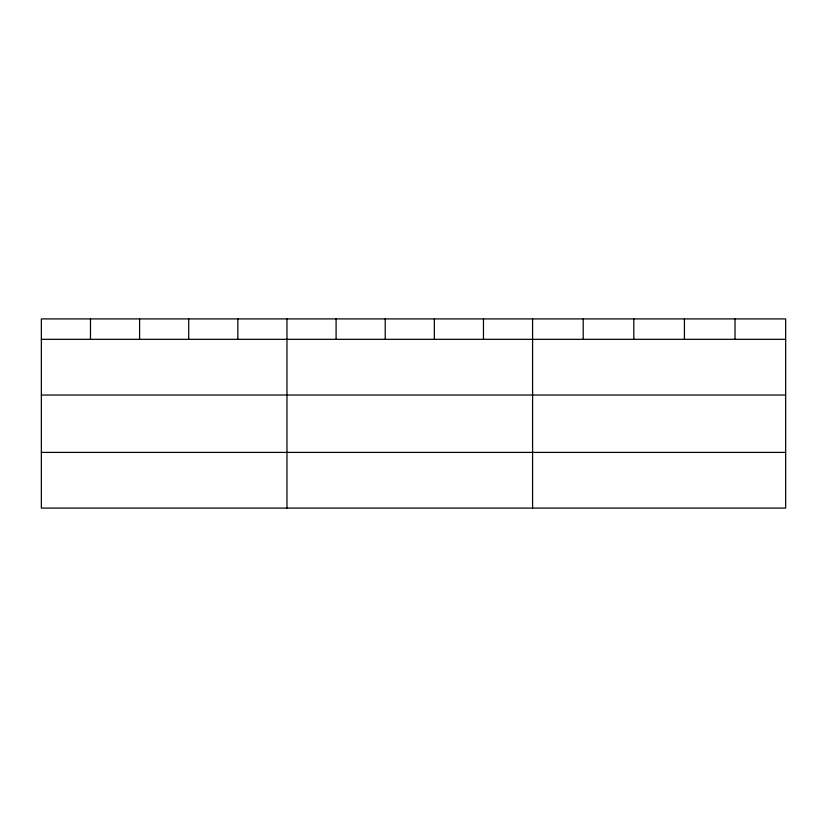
<?xml version="1.0" encoding="UTF-8"?>
<svg xmlns="http://www.w3.org/2000/svg" width="827" height="827" viewBox="0 0 827 827"><rect width="100%" height="100%" fill="white"/><g stroke="black" fill="none" stroke-linecap="round" stroke-linejoin="round"><path stroke-width="1.24" d="M785.65 395.017L785.65 318.912L41.35 318.912L41.35 508.088L785.65 508.088L785.65 395.017L41.35 395.017M41.35 339.328L785.65 339.328M41.35 452.4L785.65 452.4M735.038 318.912L735.038 339.328M684.425 318.912L684.425 339.328M633.813 318.912L633.813 339.328M583.2 318.912L583.2 339.328M532.588 318.912L532.588 508.088M483.464 318.912L483.464 339.328M434.34 318.912L434.34 339.328M385.217 318.912L385.217 339.328M336.093 318.912L336.093 339.328M286.969 318.912L286.969 508.088M237.845 318.912L237.845 339.328M188.721 318.912L188.721 339.328M139.598 318.912L139.598 339.328M90.474 318.912L90.474 339.328"/></g></svg>
